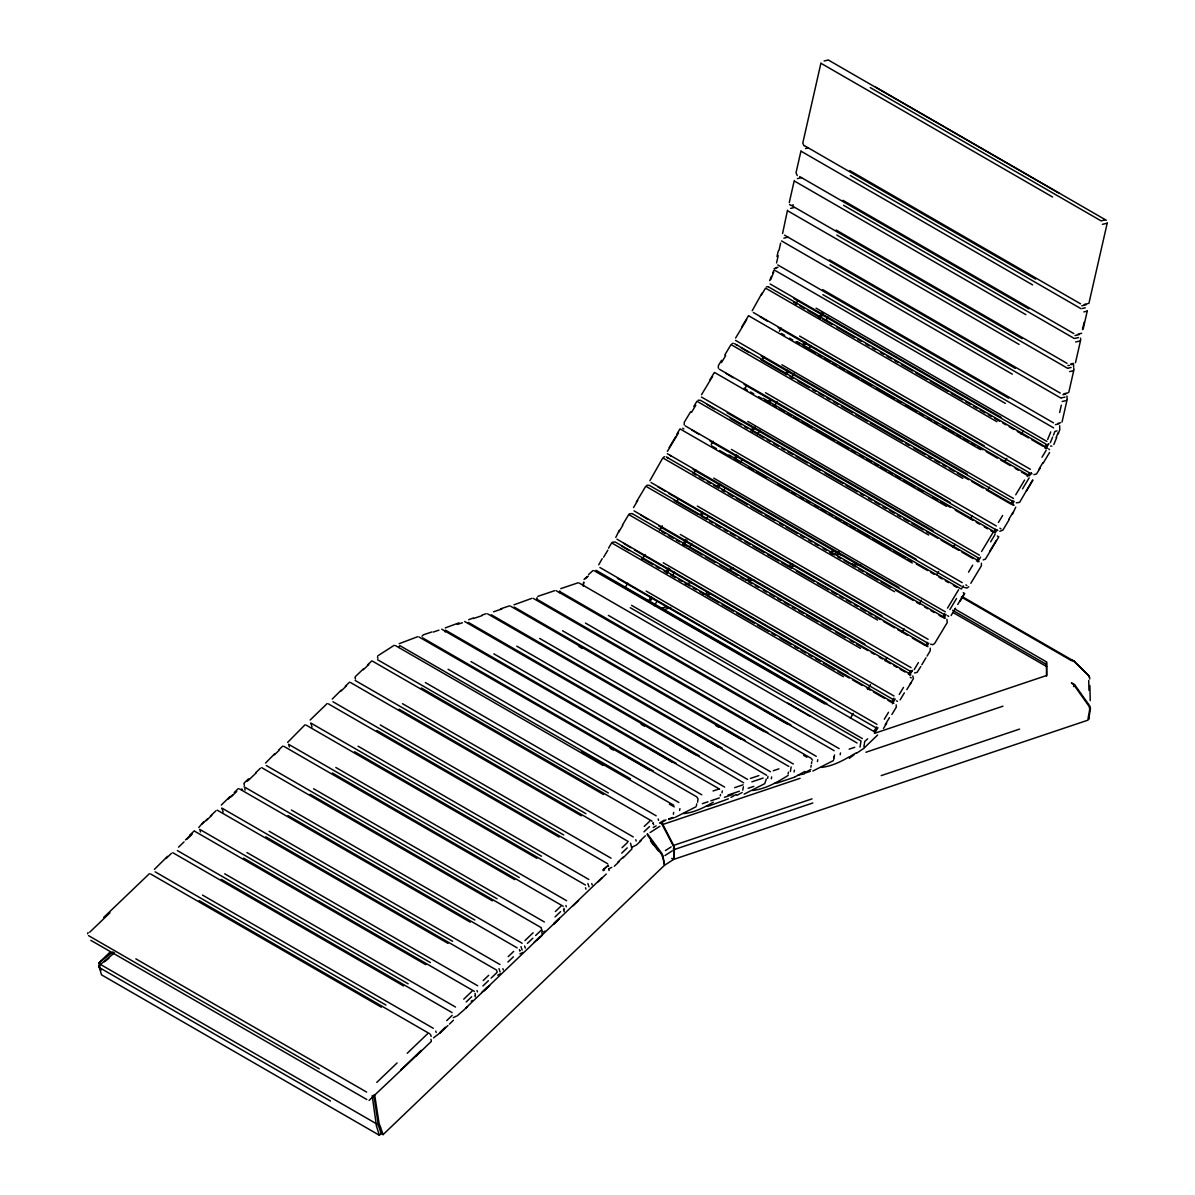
<?xml version="1.0" encoding="UTF-8"?>
<svg xmlns="http://www.w3.org/2000/svg" width="1195" height="1195" viewBox="0 0 1195 1195"><rect width="100%" height="100%" fill="white"/><g stroke="black" fill="none" stroke-linecap="round" stroke-linejoin="round"><path stroke-width="1.5" d="M372.168 1095.576L376.455 1125.959M647.361 833.632A5.631 3.032 58.9 0 1 647.66 834.11L661.582 853.036A5.646 2.898 53.9 0 1 663.046 856.71L664.629 865.21L673.592 859.459L674.219 849.6A5.646 3.256 60.6 0 0 673.143 845.612L662.239 824.744A5.631 3.077 55.6 0 0 660.476 822.743M673.517 848.943L674.443 849.481L673.831 859.339L1087.913 720.167L1089.586 709.949A5.602 4.257 61.1 0 0 1088.735 705.857L1074.664 686.035M399.07 647.481L399.205 646.57M445.197 631.961L445.347 631.065M536.749 599.487L537.033 597.664M559.484 592.705L559.783 590.883M583.205 584.519L583.533 582.473M583.235 586.207L583.907 582.114M673.353 814.258L673.666 812.376M679.611 810.449L679.91 808.627M696.401 805.669L696.7 803.847M697.596 802.189L698.044 798.857L696.67 796.796L627.644 756.958M720.271 795.855L720.495 794.481M722.004 792.778L722.288 790.956M743.395 786.788L742.737 790.179M766.294 779.095L764.71 783.666L744.141 794.137M767.638 778.289L767.937 776.466M771.343 778.752L771.641 776.929M788.132 773.972L788.431 772.149M790.388 771.507L790.687 769.685M790.836 768.773L791.135 766.951M794.092 771.97L794.391 770.148M810.882 767.19L811.181 765.368M811.48 763.545L811.778 761.723M817.44 761.544L817.739 759.721M833.751 757.794L833.901 756.883M833.781 759.482L834.08 757.675M834.23 756.764L834.528 754.941M840.19 754.762L840.488 752.94M860.027 747.129L860.863 742.005M863.895 746.576L864.239 744.53M864.403 743.499L864.732 741.453L867.66 738.809M1046.447 676.071L1046.551 661.925L954.641 608.867M98.871 965.904L101.485 974.821L379.368 1135.25L381.145 1133.547M896.384 706.842L896.145 704.856M877.638 734.985L863.701 748.414M87.638 933.803L88.086 932.488M198.728 827.493L203.748 821.697M287.607 742.424L304.964 724.827M623.103 857.905L631.961 848.943L630.557 843.237M787.505 210.215L782.605 233.413M801.038 150.689L796.019 172.797L797.244 175.531M1073.827 370.181L1068.823 392.199M1080.579 340.411L1075.5 362.697M1087.345 310.655L1083.178 329.013M776.989 256.566L778.244 251.055M789.268 202.552L794.272 180.535M820.995 62.872L802.786 143.027L804.011 145.775M778.961 250.457L780.634 243.108M776.541 262.96L778.214 255.611M1059.651 412.514L1061.324 405.165M1082.461 329.611L1084.119 322.277M1062.056 421.954L1067.06 399.937M1107.317 222.763L1088.869 303.515M98.826 963.11L100.888 970.489M853.842 755.106L849.436 758.078L849.959 757.182M98.916 965.724L114.556 952.788M598.71 564.787L602.22 558.663M332.24 699.075L341.173 690.172M1058.172 433.904L1059.786 429.797L1059.636 425.734M769.64 280.646L771.387 276.389M772.732 273.087L773.777 270.563M770.7 279.615L773.792 272.057M1047.642 439.506L1050.749 431.948M1050.33 442.703L1052.661 437.026M1053.437 435.144L1054.976 431.35M1056.156 437.519L1058.083 432.784M1053.826 444.51L1056.724 437.445M154.424 869.362L167.524 856.352M265.529 763.037L274.521 753.955M98.886 962.991L113.017 951.892M422.014 636.233L423.374 634.814L431.843 631.961M608.524 548.176L611.646 542.933M662.792 457.924L649.886 480.748M645.748 486.275L636.323 501.99M693.787 406.509L696.909 401.266M731.011 344.593L724.738 355.079M676.669 434.412L679.97 428.9M910.022 684.406L913.428 678.506L912.801 675.967M927.066 656.085L930.218 650.827L930.248 648.183M1012.329 514.403L1015.75 507.158M622.431 525.083L628.779 514.492M669.185 447.513L675.832 436.474M690.635 411.752L684.287 422.238L684.212 424.822M709.935 379.801L714.371 372.437M741.826 326.818L748.473 315.764M761.992 293.178L752.193 310.745M603.624 557.184L607.837 550.208M618.577 532.358L622.774 525.367M633.529 507.516L637.727 500.526M667.408 451.381L678.491 432.963M701.51 394.723L712.593 376.305M735.612 338.051L746.696 319.633M761.29 295.195L765.502 288.204M691.576 412.275L695.789 405.284M721.481 362.593L725.679 355.602M624.91 587.97L627.778 583.19M642.178 559.275L645.061 554.495M659.446 530.58L662.329 525.785M676.714 501.885L678.64 498.688M693.981 473.175L695.908 469.993M711.249 444.48L713.176 441.299M744.829 388.689L746.755 385.492M762.096 359.994L764.023 356.797M779.379 331.299L781.291 328.102M795.676 304.187L797.603 301.006M648.302 601.473L651.17 596.693M666.526 571.18L668.438 567.998M682.838 544.083L685.721 539.303M700.106 515.389L702.018 512.192M717.373 486.679L719.3 483.497M734.641 457.984L736.568 454.802M750.953 430.887L752.88 427.705M768.221 402.192L770.148 398.996M785.488 373.497L787.415 370.301M802.756 344.802L804.683 341.606M819.068 317.691L821.951 312.911M649.572 602.31L652.455 597.53M666.855 573.615L669.723 568.835M684.123 544.92L686.991 540.125M701.39 516.225L703.302 513.028M718.658 487.515L720.57 484.333M735.926 458.82L737.838 455.639M752.238 431.724L755.12 426.944M769.505 403.029L771.417 399.832M786.773 374.334L788.7 371.137M804.041 345.639L805.968 342.442M820.353 318.527L823.236 313.747M654.322 605.701L657.205 600.906M672.561 575.392L674.473 572.211M688.873 548.296L691.756 543.501M706.14 519.586L708.067 516.389M723.423 490.876L725.335 487.694M740.691 462.181L742.603 458.985M757.003 435.07L759.886 430.29M774.285 406.375L777.153 401.58M791.553 377.665L794.436 372.885M808.821 348.955L810.748 345.773M826.103 320.26L828.015 317.063M850.392 718.15L853.275 713.37M867.675 689.455L870.543 684.675M884.942 660.76L886.854 657.579M902.21 632.065L904.122 628.869M919.478 603.37L921.39 600.174M936.746 574.676L938.658 571.479M953.057 547.564L954.969 544.382M970.325 518.869L972.237 515.687M987.593 490.174L989.52 486.992M1004.861 461.479L1006.787 458.297M1021.172 434.382L1023.084 431.186M968.533 572.166L972.73 565.175M998.422 522.484L1002.635 515.493M947.515 608.135L958.599 589.718M981.618 551.463L992.701 533.06M1015.72 494.805L1024.578 480.061M873.784 731.654L876.667 726.874M892.023 701.36L893.935 698.179M908.334 674.264L910.246 671.082M925.602 645.569L927.514 642.387M942.87 616.874L944.782 613.677M976.449 561.067L978.361 557.886M993.717 532.372L995.629 529.191M1010.985 503.678L1012.897 500.496M1027.297 476.581L1029.209 473.384M1044.564 447.886L1046.476 444.689M875.069 732.49L877.952 727.71M892.336 703.795L895.219 699.015M909.604 675.1L912.487 670.32M926.872 646.405L928.799 643.209M944.155 617.71L946.067 614.514M961.422 589.015L963.334 585.819M977.734 561.904L980.602 557.124M995.002 533.209L996.914 530.027M1012.27 504.514L1014.182 501.332M1029.537 475.819L1031.449 472.637M1045.849 448.722L1048.717 443.942M949.876 609.569L956.523 598.531M990.625 541.858L995.062 534.494M1022.517 488.874L1029.164 477.821M884.315 719.241L888.527 712.265M899.267 694.414L903.48 687.424M914.22 669.573L918.417 662.583M1041.995 457.252L1046.193 450.261M885.211 724.693L889.424 717.702M900.164 699.852L904.361 692.861M951.101 615.5L955.537 608.135M957.748 604.461L964.41 593.407L963.26 592.66M989.639 551.478L996.286 540.424M1008.774 519.362L1012.987 512.371M1032.614 480.061L1019.604 502.378L1016.273 502.826M1038.679 469.68L1042.876 462.704M891.873 714.49L896.086 707.5M906.826 689.649L911.038 682.659M921.778 664.808L925.976 657.818M960.242 600.98L964.679 593.616M970.818 583.294L981.379 565.818L981.409 563.189M998.781 536.943L985.502 559.036L983.216 559.917M1009.178 519.646L1002.859 530.117L999.812 531.297M1026.236 491.324L1032.883 480.27M1043.28 462.973L1049.583 452.502M1040.128 468.216L1036.438 474.056L1033.914 474.624M883.493 728.457L886.66 723.229M920.762 666.556L917.148 672.337L914.563 672.964M721.571 360.322L718.389 365.565L718.314 368.15M619.264 530.326L615.784 537.421M399.19 643.687L417.533 636.756M221.254 805.086L230.067 796.497M310.132 720.032L327.116 703.601M774.001 268.875L776.959 267.531M968.757 586.79L966.979 588.03L964.679 587.537M445.272 627.913L458.985 622.849M513.969 604.819L531.909 598.337M788.162 775.421C777.422 782.157 765.024 789.253 752.312 790.493M345.295 686.229L349.597 682.121M367.507 664.973L371.809 660.865M449.454 1024.085L453.428 1020.276M149.345 873.724L103.756 917.372M189.736 835.096L194.367 830.794M234.19 792.554L238.298 788.625M244.079 783.098L248.187 779.155M278.629 750.027L282.737 746.098M355.184 676.773L363.399 668.901M166.015 858.563L171.497 853.32M185.494 839.921L190.976 834.678M202.239 823.893L207.721 818.65M210.454 816.036L215.936 810.793M228.111 799.141L232.681 794.765M246.678 781.366L249.411 778.752M255.82 772.627L260.376 768.251M274.387 754.852L278.943 750.49M341.038 691.068L346.52 685.81M363.265 669.797L368.747 664.554M89.7 932.205L109.985 912.786M178.563 847.15L184.045 841.907M186.779 839.278L192.261 834.035M206.257 820.636L211.739 815.393M231.218 796.751L236.7 791.508M247.962 780.738L256.193 772.866M99.708 962.035L110.448 951.758M376.784 1082.386L397.084 1062.967M407.226 1053.258L427.511 1033.839M463.735 999.184L471.95 991.312M483.213 980.542L488.695 975.299M508.174 956.657L513.656 951.399M524.919 940.629L533.134 932.757M555.361 911.501L560.843 906.258M622.027 847.703L627.509 842.46M644.239 826.432L649.721 821.189M446.706 1020.62L452.188 1015.377M466.184 1001.978L471.666 996.735M482.929 985.95L488.411 980.707M491.145 978.093L496.627 972.849M507.89 962.065L513.372 956.822M527.368 943.423L532.851 938.18M535.599 935.551L541.081 930.307M555.077 916.909L560.56 911.666M621.744 853.125L627.226 847.867M643.956 831.854L649.438 826.611M400.908 1069.764L421.193 1050.36M439.85 1032.495L445.332 1027.252M481.555 992.582L487.037 987.339M534.225 942.183L539.707 936.94M553.703 923.541L559.185 918.298M617.621 862.372L623.103 857.129M639.848 841.101L645.33 835.858M416.129 1055.977L431.201 1041.547M465.572 1008.266L601.697 877.996M421.058 1051.256L369.046 1100.431M439.715 1033.391L447.946 1025.519M467.559 1006.758L457.267 1015.81M484.154 990.864L489.636 985.621M536.824 940.465L542.306 935.222M553.569 924.437L559.051 919.194M573.047 905.795L578.529 900.552M598.008 881.91L606.223 874.038M373.811 1094.964L378.382 1125.317L381.205 1133.532L383.072 1134.623L664.39 865.389L662.866 856.92A5.646 2.151 50.1 0 0 660.925 853.544L647.078 834.573M618.995 861.834L614.305 866.226M641.222 840.563L636.517 844.955L632.065 847.15M441.224 1031.957L433.561 1037.813M588.627 574.481L593.019 570.508M584.041 579.396L586.969 576.752M585.401 578.679L588.328 576.05M104.413 961.811L108.835 958.375M1048.642 443.883L1047.701 444.391M856.486 753.298L863.537 748.548M1073.618 686.542L1074.678 685.84M377.829 655.816L394.171 645.33M659.55 823.131L664.151 820.173M661.373 822.817L665.973 819.86M650.08 832.556L659.819 826.313M665.421 850.571L671.172 846.882M664.943 855.545L672.367 850.795M629.332 513.88L632.021 513.551M612.288 542.216L615.276 542.022L892.232 701.928M468.649 619.712L473.399 617.994M713.281 802.203C704.348 807.521 693.877 812.705 683.63 813.586M728.397 798.843L708.396 806.132L706.514 805.878M730.981 797.394L736.18 794.496M736.942 795.392L742.14 792.494M794.929 776.959L804.877 771.417M805.639 772.299L810.822 769.416M848.077 757.466C839.906 762.261 830.256 766.637 821.01 767.399M850.661 756.017L856.307 752.88M696.028 806.759L675.444 817.231M833.408 760.588L812.824 771.044M653.232 827.493L656.16 825.894M663.733 457.028L664.659 456.699M603.072 870.662L604.565 869.93M608.808 868.81L611.78 867.361M543.635 931.876L545.114 931.144M519.93 953.879L522.902 952.415M497.703 975.15L500.675 973.686M471.188 1001.201L472.682 1000.469M453.263 1017.677L456.236 1016.213M794.481 777.198L777.094 783.039L775.211 782.8M481.869 615.156L486.111 613.722M500.541 608.882L509.369 605.895M537.855 596.335L554.809 590.644M560.754 588.642L578.066 582.802M433.277 632.05L438.923 630.153M473.429 618.547L481.899 615.709M493.505 611.81L501.975 608.957M457.312 624.462L462.39 622.759M685.945 584.146L691.218 582.368M728.113 569.97L733.386 568.193M661.044 608.524L666.317 606.746M703.257 594.333L708.53 592.571M745.471 580.143L750.744 578.38M787.684 565.952L792.972 564.189M663.658 609.853L670.709 607.478M706.006 595.618L711.294 593.84M748.354 581.382L753.642 579.605M790.702 567.147L794.227 565.967M874.471 733.357L1046.865 675.414L1046.551 661.925M713.057 790.985L718.703 789.088M750.385 778.453L758.855 775.6M773.27 770.745L778.931 768.848M734.626 787.654L743.096 784.816M751.864 781.859L763.157 778.064M849.107 749.175L854.754 747.278M702.361 803.667L708.008 801.77M710.831 800.814L719.3 797.961M728.084 795.019L739.376 791.224M748.145 788.267L753.791 786.37M724.439 797.304L732.908 794.451M865.912 752.252L1002.978 706.185M668.677 818.919L672.919 817.499M804.653 773.225L810.3 771.328M668.707 819.471L674.353 817.574M800.097 778.318L662.822 824.46L673.666 845.373L812.032 798.857M881.208 775.615L1019.574 729.099M674.443 849.481L812.824 802.98M798.111 775.107L804.355 773.897M731.982 343.637L733.267 343.309M646.734 485.304L649.378 485.364L926.334 645.255M698.029 400.235L700.539 400.355L977.48 560.246M824.132 60.975L827.612 60.168M805.549 148.538L808.343 147.911M797.394 178.623L801.576 177.667M792.016 205.241L793.405 204.928M790.642 208.378L794.122 207.586M783.875 238.149L785.966 237.671M786.668 237.506L788.058 237.193M776.242 267.695L777.975 267.307M1101.775 220.702L1104.568 220.074M1102.402 224.331L1106.6 223.375M1084.194 304.486L1085.598 304.157M1086.285 304.008L1087.689 303.679M1081.789 305.786L1083.88 305.308M1084.582 305.143L1085.971 304.83M1082.506 308.444L1085.299 307.802M1083.835 311.895L1086.628 311.268M1078.129 334.077L1081.624 333.286M1075.022 335.541L1076.426 335.227M1077.113 335.063L1079.205 334.585M1075.052 338.364L1078.532 337.558M1075.679 341.979L1079.862 341.023M1070.675 363.997L1072.766 363.519M1071.049 364.669L1072.453 364.341M1068.285 368.12L1071.078 367.477M1069.615 371.585L1073.11 370.779M1063.923 393.767L1068.106 392.811M1062.893 394.738L1065.686 394.111M1061.533 397.875L1062.923 397.562M1063.625 397.397L1065.014 397.084M1062.161 401.505L1065.641 400.698M1057.859 423.359L1060.637 422.731M1055.439 424.658L1058.934 423.866M1055.663 431.201L1057.022 430.887M766.473 286.8L768.071 286.74M1069.361 365.506L1067.897 365.401M1051.869 446.108L1050.599 446.049M839.039 552.105L831.675 551.179L831.287 553.509L842.326 554.898M850.183 563.876L861.132 565.25M930.576 644.21L932.877 644.688L934.654 643.463L947.276 622.49L946.903 619.294M896.474 700.867L897.505 701.301M1045.954 447.737L1047.328 448.304M1030.613 473.235L1031.972 473.803M1011.851 504.409L1013.211 504.977M996.51 529.908L997.87 530.475M977.749 561.082L979.108 561.635M962.408 586.581L963.768 587.133M943.647 617.74L945.006 618.308M926.603 646.077L927.962 646.644M909.544 674.413L910.904 674.981M892.501 702.75L893.86 703.317M875.576 87.071L1106.376 220.313M828.314 60.004L1059.099 193.261M870.289 87.623L1101.073 220.866M821.801 63.753L1052.586 197.011M849.75 170.571L1080.534 303.814M804.832 145.88L1035.632 279.137M850.317 175.516L1081.116 308.758M801.83 151.645L1032.614 284.903M842.983 200.327L1073.782 333.569M799.664 176.561L1028.865 308.893M843.55 205.271L1074.35 338.514M795.063 181.416L1025.863 314.658M836.216 230.082L1067.015 363.34M791.314 205.406L1022.113 338.648M836.799 235.027L1067.583 368.284M788.312 211.171L1019.096 344.414M829.464 259.853L1060.249 393.095M784.547 235.161L1015.347 368.418M830.032 264.797L1060.831 398.04M781.545 240.927L1012.344 374.184M822.698 289.608L1053.497 422.851M777.796 264.932L1008.58 398.174M822.862 294.642L1053.646 427.9M774.569 270.16L1005.368 403.402M816.08 308.146L1046.865 441.403M770.148 283.992L1000.932 417.234M794.018 298.63L1046.088 444.167M768.743 287.024L1045.685 446.915M793.525 302.215L796.751 304.083M799.963 305.935L804.788 308.728M808.014 310.58L819.277 317.078M822.489 318.945L832.153 324.517M836.978 327.31L854.679 337.528M857.905 339.38L861.117 341.247M865.957 344.026L869.168 345.893M872.395 347.745L875.606 349.612M880.431 352.391L883.658 354.258M886.869 356.11L891.709 358.903M894.921 360.756L898.132 362.623M901.359 364.475L912.621 370.973M915.848 372.84L927.111 379.338M930.322 381.205L948.038 391.422M951.25 393.274L962.513 399.787M965.739 401.639L970.564 404.433M973.791 406.285L977.002 408.152M980.229 410.005L985.053 412.798M988.265 414.65L991.491 416.517M994.703 418.369L999.528 421.163M1002.754 423.015L1005.966 424.867M1009.192 426.734L1014.017 429.513M1017.244 431.38L1028.507 437.878M1031.718 439.745L1042.996 446.243M766.1 288.443L996.884 421.701M799.634 336.064L1030.419 469.306M753.388 312.522L984.187 445.765M778.184 327.714L1029.253 472.682M797.214 341.621L1028.79 475.311M781.44 333.435L784.667 335.302M789.492 338.095L792.718 339.963M795.945 341.815L799.171 343.682M803.996 346.475L807.222 348.328M810.449 350.195L815.289 352.988M818.515 354.84L821.742 356.707M824.953 358.575L829.793 361.353M833.02 363.22L836.246 365.087M839.473 366.94L844.297 369.733M847.524 371.6L858.802 378.113M862.028 379.98L871.708 385.552M876.547 388.345L894.278 398.592M897.49 400.444L900.716 402.312M905.556 405.105L916.834 411.618M920.06 413.47L923.287 415.337M928.127 418.13L931.353 419.998M934.565 421.85L937.791 423.717M942.631 426.51L945.857 428.363M949.084 430.23L953.909 433.023M957.135 434.875L960.362 436.743M963.588 438.61L968.428 441.388M971.64 443.255L974.866 445.123M978.093 446.975L982.932 449.768M986.159 451.635L997.437 458.148M1000.663 460.015L1010.328 465.587M1015.167 468.38L1018.394 470.247M1021.62 472.1L1028.058 475.834M748.921 315.943L980.483 449.649M781.933 364.789L1013.494 498.479M735.552 340.381L967.128 474.071M761.26 356.155L1012.718 501.332M734.641 343.682L1011.582 503.588M761.036 359.814L786.788 374.677M790 376.544L793.226 378.397M798.051 381.19L809.314 387.688M812.54 389.555L815.752 391.407M818.978 393.26L823.803 396.053M827.015 397.92L830.241 399.772M833.453 401.625L838.293 404.418M841.504 406.27L852.767 412.783M855.993 414.635L867.256 421.148M870.468 423L902.658 441.582M905.885 443.45L909.096 445.302M913.936 448.095L925.199 454.593M928.41 456.46L931.637 458.312M934.848 460.165L939.688 462.958M942.9 464.81L946.111 466.677M949.338 468.53L954.163 471.323M957.389 473.175L968.652 479.688M971.864 481.54L983.141 488.053M986.353 489.905L1010.492 503.842M731.982 345.116L962.782 478.358M765.532 392.737L996.316 525.979M719.285 369.18L950.085 502.438M744.082 384.387L995.151 529.34M763.112 398.279L994.688 531.984M744.112 388.241L747.338 390.108M750.55 391.975L753.776 393.827M758.616 396.62L761.842 398.488M765.069 400.34L769.894 403.133M773.12 405L776.347 406.868M779.573 408.72L784.413 411.513M787.624 413.38L790.851 415.233M794.077 417.1L798.917 419.893M802.144 421.745L811.808 427.332M816.648 430.125L834.379 440.358M837.605 442.225L848.883 448.737M852.11 450.605L855.336 452.457M860.176 455.25L863.387 457.117M866.614 458.97L871.454 461.763M874.68 463.63L877.907 465.497M881.118 467.35L885.958 470.143M889.185 472.01L892.411 473.862M895.638 475.729L900.462 478.523M903.689 480.375L914.982 486.903M918.193 488.755L923.033 491.548M932.712 497.135L937.537 499.928M940.764 501.781L950.443 507.367M955.268 510.16L972.999 520.393M976.225 522.26L979.452 524.127M984.292 526.92L987.518 528.773M990.73 530.64L993.956 532.492M714.804 372.616L946.38 506.307M747.831 421.462L979.392 555.152M701.45 397.039L933.026 530.744M727.158 412.813L978.615 558.005M730.145 418.34L741.408 424.852M744.634 426.705L747.846 428.557M752.686 431.35L755.897 433.202M759.124 435.07L763.949 437.848M767.16 439.715L770.387 441.567M773.598 443.435L778.438 446.213M781.649 448.08L784.876 449.932M788.088 451.8L792.912 454.578M796.139 456.445L807.402 462.943M810.613 464.795L820.278 470.382M825.103 473.16L842.804 483.392M846.03 485.245L857.293 491.742M860.519 493.61L863.731 495.462M868.556 498.255L871.782 500.107M874.994 501.975L879.834 504.753M883.045 506.62L886.272 508.472M889.483 510.34L894.308 513.118M897.535 514.985L900.746 516.837M903.973 518.69L908.797 521.483M912.009 523.335L923.287 529.848M926.498 531.7L937.761 538.213M940.988 540.065L958.689 550.283M961.915 552.15L973.178 558.648M697.88 401.789L928.679 535.031M731.43 449.41L962.214 582.652M685.183 425.853L915.982 559.111M709.979 441.06L961.049 586.013M729.01 454.951L960.586 588.642M711.622 445.84L716.447 448.633M719.674 450.5L730.967 457.013M734.178 458.88L739.018 461.673M748.697 467.245L753.522 470.038M756.749 471.906L766.428 477.492M777.706 484.005L788.984 490.518M792.21 492.385L795.437 494.237M800.277 497.03L803.503 498.898M806.73 500.75L809.941 502.617M814.781 505.41L818.007 507.263M821.234 509.13L826.059 511.923M829.285 513.79L832.512 515.642M835.738 517.51L840.578 520.303M843.804 522.155L847.016 524.022M850.243 525.875L855.082 528.668M858.309 530.535L869.587 537.048M872.813 538.915L890.544 549.147M893.77 551.014L905.048 557.527M908.275 559.38L911.501 561.247M916.341 564.04L927.619 570.553M930.845 572.42L934.072 574.272M938.897 577.065L942.123 578.933M945.35 580.785L948.576 582.652M953.416 585.445L956.627 587.298M680.702 429.289L912.278 562.979M962.348 596.708L1074.081 661.223L1088.033 674.816A5.691 3.914 -58.2 0 1 1088.675 675.937L1088.839 676.43M961.333 597.052L1070.974 660.357A5.811 4.929 -21.2 0 1 1074.649 661.94M952.654 610.272L1046.163 664.271M953.042 612.527L1046.626 666.556M713.729 478.119L945.29 611.825M667.348 453.712L898.924 587.402M693.055 469.486L944.513 614.663M666.422 457.028L943.378 616.919M692.831 473.145L696.043 475.012M699.269 476.865L704.094 479.658M707.306 481.51L710.532 483.377M713.744 485.23L718.583 488.023M721.795 489.875L725.021 491.742M728.233 493.595L733.058 496.388M736.284 498.24L747.547 504.738M750.759 506.605L762.037 513.103M765.248 514.97L774.913 520.542M779.737 523.335L782.949 525.188M786.176 527.04L797.438 533.553M800.665 535.405L803.876 537.272M808.701 540.05L811.928 541.918M815.139 543.77L818.366 545.637M823.191 548.415L826.417 550.283M829.629 552.135L834.454 554.928M837.68 556.78L840.892 558.633M844.118 560.5L848.943 563.278M852.154 565.145L855.381 566.998M858.593 568.865L863.432 571.643M866.644 573.51L877.907 580.008M881.133 581.875L890.783 587.447M895.623 590.225L913.324 600.458M916.535 602.31L919.762 604.177M924.586 606.955L927.813 608.823M931.024 610.675L934.251 612.527M939.076 615.32L942.287 617.173M663.778 458.462L894.577 591.704M697.327 506.068L928.112 639.325M651.081 482.526L881.88 615.769M926.947 642.686L668.602 493.311M674.159 500.556L698.313 514.492M701.525 516.36L704.751 518.212M709.576 521.005L712.788 522.857M716.014 524.71L720.839 527.503M724.065 529.355L727.277 531.222M730.489 533.075L735.328 535.868M738.54 537.72L741.766 539.587M744.978 541.44L749.803 544.233M753.029 546.085L764.292 552.598M767.519 554.45L778.781 560.948M781.993 562.815L791.658 568.387M796.482 571.18L814.183 581.397M817.41 583.25L828.673 589.762M831.884 591.615L836.724 594.408M839.936 596.26L843.162 598.127M846.374 599.98L851.198 602.773M854.425 604.625L857.637 606.492M860.863 608.345L865.688 611.138M868.914 612.99L872.126 614.842M875.352 616.71L880.177 619.503M883.389 621.355L894.667 627.853M897.878 629.72L907.543 635.292M912.368 638.085L925.244 645.509M646.734 486.783L877.518 620.041M680.269 534.404L911.068 667.646M634.037 510.862L864.822 644.105M658.818 526.054L909.888 671.007M632.319 513.686L909.275 673.592M661.94 531.685L665.167 533.538M668.378 535.39L673.203 538.183M676.43 540.035L679.641 541.903M682.868 543.755L687.693 546.548M690.919 548.4L702.182 554.913M705.394 556.765L715.058 562.337M719.883 565.13L737.584 575.348M740.81 577.215L744.022 579.067M748.847 581.86L752.073 583.713M755.285 585.58L758.511 587.432M763.336 590.225L766.563 592.078M769.774 593.93L774.599 596.723M777.826 598.576L781.037 600.443M784.264 602.295L789.088 605.088M792.315 606.94L795.526 608.808M798.738 610.66L803.578 613.453M806.789 615.305L818.052 621.818M821.279 623.67L830.928 629.242M835.768 632.035L845.418 637.607M850.243 640.4L853.469 642.253M856.681 644.12L867.958 650.618M871.17 652.47L874.396 654.337M879.221 657.116L882.433 658.983M885.659 660.835L890.484 663.628M893.696 665.481L896.922 667.348M900.134 669.2L904.973 671.993M629.675 515.12L860.475 648.377M663.225 562.74L894.009 695.983M616.978 539.199L847.778 672.441M892.844 699.344L634.5 549.969M641.67 558.155L652.933 564.652M656.16 566.52L659.371 568.372M664.211 571.165L667.422 573.017M670.649 574.885L675.474 577.663M678.685 579.53L681.912 581.382M685.123 583.25L689.948 586.028M693.175 587.895L696.386 589.747M699.613 591.6L704.438 594.393M707.664 596.245L718.927 602.758M722.138 604.61L733.416 611.123M736.628 612.975L754.329 623.192M757.555 625.06L768.818 631.558M772.03 633.425L775.256 635.277M780.081 638.07L791.344 644.568M794.57 646.435L797.782 648.287M801.008 650.14L805.833 652.933M809.06 654.785L812.271 656.653M815.498 658.505L820.323 661.298M823.534 663.15L834.812 669.663M838.024 671.515L849.286 678.028M852.513 679.88L862.163 685.452M867.002 688.245L870.214 690.098M873.425 691.965L884.703 698.463M887.915 700.33L891.141 702.182M612.632 543.456L843.416 676.699M646.166 591.077L876.966 724.319M599.935 567.52L830.719 700.778M875.786 727.68L617.457 578.305M596.051 570.284L826.85 703.541M615.081 582.04L619.921 584.833M623.088 586.655L677.894 618.293M679.104 618.995L692.383 626.673M693.503 627.315L706.872 635.038M707.918 635.635L816.753 698.463M817.992 699.194L823.146 702.167M826.044 703.84L874.367 731.728M594.184 570.762L824.983 704.019M631.572 605.327L862.357 738.585M630.243 607.732L861.027 740.99M787.923 703.078L857.069 742.991M579.142 583.026L809.926 716.268M608.345 615.365L839.144 748.608M559.977 591.674L790.776 724.917M765.024 710.771L834.17 750.684M556.243 590.718L787.027 723.961M585.445 623.058L816.245 756.315M537.078 599.367L767.877 732.61M742.125 718.464L811.226 758.347L812.495 760.184M533.343 598.411L764.128 731.654M803.667 755.374L806.894 757.242M562.561 630.751L793.346 764.008M514.179 607.06L744.978 740.303M719.226 726.172L788.82 766.413M510.444 606.104L741.244 739.361M579.037 646.6L582.264 648.452M715.626 725.455L718.807 727.292M539.662 638.459L770.446 771.701M491.279 614.753L722.079 748.01M696.327 733.864L766.652 775.286M487.545 613.812L718.344 747.054M516.763 646.151L747.562 779.394M468.395 622.446L699.18 755.703M673.427 741.557L743.634 782.8M464.646 621.505L695.445 754.747M641.177 724.304L644.374 726.142M493.864 653.844L724.663 787.087M445.496 630.153L676.28 763.396M650.543 749.25L719.629 789.133M441.747 629.197L672.546 762.44M470.964 661.537L701.764 794.794M422.597 637.846L653.381 771.089M418.862 636.89L649.647 770.148M610.107 748.189L613.334 750.057M448.065 669.245L678.865 802.487M399.698 645.539L630.497 778.781M581.412 751.939L673.741 805.236M395.351 645.539L603.072 765.457M669.409 804.13L674.249 806.909M425.36 682.554L656.16 815.797M377.53 659.7L608.33 792.942M421.297 687.962L652.082 821.204M372.765 661.298L603.565 794.541M673.293 849.062L674.219 849.6M671.724 858.368L673.592 859.459M402.491 703.676L633.275 836.933M662.164 856.203L663.091 856.74M355.139 680.448L585.923 813.69M399.07 709.218L628.271 841.549M350.553 682.554L581.338 815.812M380.264 724.947L611.063 858.189M332.912 701.719L563.711 834.961M376.858 730.489L607.643 863.731M328.326 703.825L559.126 837.068M358.052 746.203L588.836 879.46M310.7 722.975L541.484 856.217M354.631 751.76L585.43 885.002M306.114 725.096L536.899 858.339M335.825 767.474L566.624 900.716M288.473 744.246L519.272 877.489M332.404 773.016L563.203 906.258M283.887 746.352L514.687 879.595M313.598 788.745L544.397 921.987M266.246 765.502L497.045 898.759M310.192 794.287L540.976 927.529M261.66 767.623L492.459 900.866M291.386 810.001L522.17 943.258M244.034 786.773L474.818 920.016M287.965 815.543L517.166 947.874M239.448 788.879L470.233 922.137M269.159 831.272L499.958 964.514M221.807 808.044L452.606 941.287M265.753 836.814L496.537 970.056M217.221 810.15L448.02 943.393M246.947 852.543L477.731 985.785M199.595 829.3L430.379 962.558M243.526 858.085L474.325 991.327M195.009 831.421L425.793 964.664M224.72 873.799L455.519 1007.056M177.368 850.571L408.167 983.814M221.299 879.341L452.098 1012.598M172.782 852.677L403.581 985.935M202.493 895.07L433.292 1028.312M155.141 871.827L385.94 1005.085M199.087 900.612L429.871 1033.854M150.57 873.948L381.354 1007.191M135.857 958.853L366.641 1092.096M88.505 935.61L319.289 1068.868M90.805 940.331L366.82 1099.52M99.782 964.051L376.425 1123.763M383.072 1134.623L380.518 1127.124L378.651 1126.048L378.158 1123.763M98.931 967.323L330.492 1101.013M760.02 316.675L767.28 321.096M741.258 347.85L748.518 352.256M725.918 373.348L733.177 377.769M707.156 404.507L714.416 408.929M691.815 430.021L699.075 434.427M657.713 486.679L664.973 491.1M640.654 515.015L647.914 519.437M623.611 543.352L630.87 547.773M621.893 546.19L629.167 550.596M1013.076 504.559L1014.077 505.216M736.135 344.668L737.121 345.31M999.976 528.22L1000.977 528.877M997.362 535.987L998.512 536.734M965.874 584.893L966.874 585.535M682.689 428.213L683.839 428.96M947.53 615.649L948.681 616.396M943.886 617.247L944.872 617.89M669.648 455.205L670.783 455.952M666.929 457.341L667.93 457.999M910.978 670.754L911.979 671.411M910.276 677.266L911.277 677.909M1048.687 448.872L1049.494 449.634M1074.664 661.925L1088.6 675.504A5.602 4.81 -19.7 0 1 1089.661 679.059M789.611 204.435L790.493 205.286M650.692 840.653L658.191 850.855M650.453 840.832L653.665 845.209M1075.216 685.482L1089.302 705.304A5.646 5.168 10.2 0 1 1090.363 709.173L1088.69 719.39L1088.6 715.835M374.632 1094.68L379.069 1123.315L380.518 1127.124M849.376 758.003L849.033 756.719M658.131 818.978L658.609 820.353M653.695 824.759L653.008 822.743L653.232 823.474M635.74 839.726L636.188 841.056M608.106 865.075L608.554 866.405M608.643 869.183L609.106 870.528M591.749 883.583L592.212 884.927M587.88 883.538L588.328 884.883M588.552 885.54L589.015 886.884M585.52 887.78L585.968 889.11M565.877 905.481L566.34 906.811M563.891 908.275L564.339 909.604M563.517 909.709L564.204 911.725M541.215 928.201L541.664 929.531M541.888 930.203L542.351 931.532M541.753 932.309L542.44 934.326M524.635 946.052L525.307 948.053M520.975 946.664L521.438 948.008M521.662 948.666L522.125 950.01M502.871 968.652L503.319 969.981M498.987 968.607L499.45 969.937M499.674 970.609L500.122 971.938M496.761 970.728L497.225 972.058M377.441 656.921L377.919 658.296M476.999 990.535L477.447 991.865M474.998 993.329L475.461 994.658M474.863 995.45L475.326 996.779M355.049 677.67L355.498 678.999M435.742 1031.106L436.205 1032.45M431.141 1036.409L430.573 1034.631M430.887 1039.306L431.335 1040.651M310.924 723.647L311.372 724.977M311.611 725.649L312.059 726.978M288.921 745.575L289.384 746.92M379.368 1135.25L376.485 1126.183M243.944 783.995L244.392 785.324M244.706 788.775L245.169 790.119M241.808 788.894L242.256 790.239M222.031 808.701L222.494 810.046M222.718 810.703L223.181 812.047M200.043 830.644L200.506 831.974M519.676 950.339L519.9 951.056L519.452 949.562M1073.782 367.955L1073.872 369.673M1073.454 363.31L1073.633 366.745M1066.941 395.993L1067.12 399.429M1080.549 338.185L1080.639 339.903M1089.885 685.557L1090.228 700.614M1088.72 680.478L1088.959 690.396M1071.497 683.196A5.811 4.511 59.4 0 1 1074.619 686.064M1071.527 683.077A5.826 5.318 22.3 0 1 1075.291 685.437M661.433 822.22A5.631 3.824 73.3 0 1 662.852 824.445M673.607 845.403A5.646 3.719 67.4 0 1 674.383 849.451M1088.869 676.4A5.482 3.973 -47 0 1 1088.959 676.982M1070.959 660.491A5.811 4.018 -48.2 0 1 1074.096 661.208M607.523 866.031L603.266 869.706L607.523 866.031"/></g></svg>
